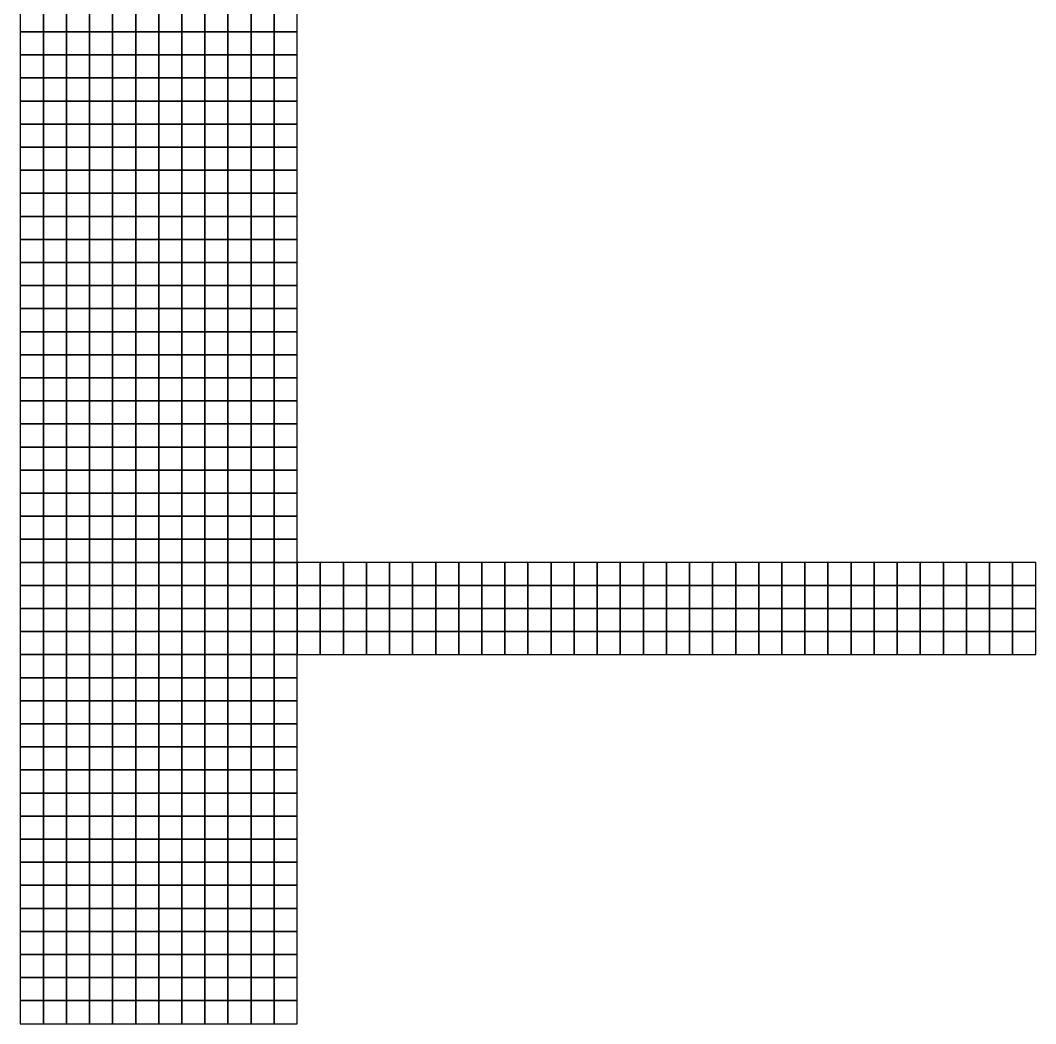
# Model space of a CAD drawing. Header units: millimetres. Extents: x -1003406 to 3312184, y 81337 to 716393.
# Drawn here: x 1323210 to 1345210, y 176213 to 197963 of the extents above; entities that cross this region are included whole.
import ezdxf

# ---------------------------------------------------------------- set-up
doc = ezdxf.new("R2010")
doc.units = ezdxf.units.MM
doc.header["$LTSCALE"] = 10
doc.layers.add('W-FLOAT_BOWL浮筒', color=253, linetype='CONTINUOUS')

# ---------------------------------------------------------------- blocks, each defined once
blk = doc.blocks.new('*U522')
at = {"layer": 'W-FLOAT_BOWL浮筒'}
blk.add_lwpolyline([(-250, -250), (250, -250), (250, 250), (-250, 250)], close=True, dxfattribs=at)
blk = doc.blocks.new('*U518')
at = {"layer": 'W-FLOAT_BOWL浮筒'}
blk.add_lwpolyline([(-250, -250), (250, -250), (250, 250), (-250, 250)], close=True, dxfattribs=at)

msp = doc.modelspace()

# ---------------------------------------------------------------- block references
at = {"layer": 'W-FLOAT_BOWL浮筒', "color": 0, "linetype": 'ByBlock', "lineweight": -2, "transparency": 16777216}
for name, p in [('*U518', (1323459.7, 197963.2)), ('*U518', (1323959.7, 197963.2)), ('*U518', (1324459.7, 197963.2)), ('*U518', (1324959.7, 197963.2)), ('*U518', (1325459.7, 197963.2)), ('*U518', (1325959.7, 197963.2)), ('*U518', (1326459.7, 197963.2)), ('*U518', (1326959.7, 197963.2)), ('*U518', (1327459.7, 197963.2)), ('*U518', (1327959.7, 197963.2)), ('*U518', (1328459.7, 197963.2)), ('*U518', (1328959.7, 197963.2)), ('*U518', (1323459.7, 197463.2)), ('*U518', (1323959.7, 197463.2)), ('*U518', (1324459.7, 197463.2)), ('*U518', (1324959.7, 197463.2)), ('*U518', (1325459.7, 197463.2)), ('*U518', (1325959.7, 197463.2)), ('*U518', (1326459.7, 197463.2)), ('*U518', (1326959.7, 197463.2)), ('*U518', (1327459.7, 197463.2)), ('*U518', (1327959.7, 197463.2)), ('*U518', (1328459.7, 197463.2)), ('*U518', (1328959.7, 197463.2)), ('*U518', (1323459.7, 196963.2)), ('*U518', (1323959.7, 196963.2)), ('*U518', (1324459.7, 196963.2)), ('*U518', (1324959.7, 196963.2)), ('*U518', (1325459.7, 196963.2)), ('*U518', (1325959.7, 196963.2)), ('*U518', (1326459.7, 196963.2)), ('*U518', (1326959.7, 196963.2)), ('*U518', (1327459.7, 196963.2)), ('*U518', (1327959.7, 196963.2)), ('*U518', (1328459.7, 196963.2)), ('*U518', (1328959.7, 196963.2)), ('*U518', (1323459.7, 196463.2)), ('*U518', (1323959.7, 196463.2)), ('*U518', (1324459.7, 196463.2)), ('*U518', (1324959.7, 196463.2)), ('*U518', (1325459.7, 196463.2)), ('*U518', (1325959.7, 196463.2)), ('*U518', (1326459.7, 196463.2)), ('*U518', (1326959.7, 196463.2)), ('*U518', (1327459.7, 196463.2)), ('*U518', (1327959.7, 196463.2)), ('*U518', (1328459.7, 196463.2)), ('*U518', (1328959.7, 196463.2)), ('*U518', (1323459.7, 195963.2)), ('*U518', (1323959.7, 195963.2)), ('*U518', (1324459.7, 195963.2)), ('*U518', (1324959.7, 195963.2)), ('*U518', (1325459.7, 195963.2)), ('*U518', (1325959.7, 195963.2)), ('*U518', (1326459.7, 195963.2)), ('*U518', (1326959.7, 195963.2)), ('*U518', (1327459.7, 195963.2)), ('*U518', (1327959.7, 195963.2)), ('*U518', (1328459.7, 195963.2)), ('*U518', (1328959.7, 195963.2)), ('*U518', (1323459.7, 195463.2)), ('*U518', (1323959.7, 195463.2)), ('*U518', (1324459.7, 195463.2)), ('*U518', (1324959.7, 195463.2)), ('*U518', (1325459.7, 195463.2)), ('*U518', (1325959.7, 195463.2)), ('*U518', (1326459.7, 195463.2)), ('*U518', (1326959.7, 195463.2)), ('*U518', (1327459.7, 195463.2)), ('*U518', (1327959.7, 195463.2)), ('*U518', (1328459.7, 195463.2)), ('*U518', (1328959.7, 195463.2)), ('*U518', (1323459.7, 194963.2)), ('*U518', (1323959.7, 194963.2)), ('*U518', (1324459.7, 194963.2)), ('*U518', (1324959.7, 194963.2)), ('*U518', (1325459.7, 194963.2)), ('*U518', (1325959.7, 194963.2)), ('*U518', (1326459.7, 194963.2)), ('*U518', (1326959.7, 194963.2)), ('*U518', (1327459.7, 194963.2)), ('*U518', (1327959.7, 194963.2)), ('*U518', (1328459.7, 194963.2)), ('*U518', (1328959.7, 194963.2)), ('*U518', (1323459.7, 194463.2)), ('*U518', (1323959.7, 194463.2)), ('*U518', (1324459.7, 194463.2)), ('*U518', (1324959.7, 194463.2)), ('*U518', (1325459.7, 194463.2)), ('*U518', (1325959.7, 194463.2)), ('*U518', (1326459.7, 194463.2)), ('*U518', (1326959.7, 194463.2)), ('*U518', (1327459.7, 194463.2)), ('*U518', (1327959.7, 194463.2)), ('*U518', (1328459.7, 194463.2)), ('*U518', (1328959.7, 194463.2)), ('*U518', (1323459.7, 193963.2)), ('*U518', (1323959.7, 193963.2)), ('*U518', (1324459.7, 193963.2)), ('*U518', (1324959.7, 193963.2)), ('*U518', (1325459.7, 193963.2)), ('*U518', (1325959.7, 193963.2)), ('*U518', (1326459.7, 193963.2)), ('*U518', (1326959.7, 193963.2)), ('*U518', (1327459.7, 193963.2)), ('*U518', (1327959.7, 193963.2)), ('*U518', (1328459.7, 193963.2)), ('*U518', (1328959.7, 193963.2)), ('*U518', (1323459.7, 193463.2)), ('*U518', (1323959.7, 193463.2)), ('*U518', (1324459.7, 193463.2)), ('*U518', (1324959.7, 193463.2)), ('*U518', (1325459.7, 193463.2)), ('*U518', (1325959.7, 193463.2)), ('*U518', (1326459.7, 193463.2)), ('*U518', (1326959.7, 193463.2)), ('*U518', (1327459.7, 193463.2)), ('*U518', (1327959.7, 193463.2)), ('*U518', (1328459.7, 193463.2)), ('*U518', (1328959.7, 193463.2)), ('*U518', (1323459.7, 192963.2)), ('*U518', (1323959.7, 192963.2)), ('*U518', (1324459.7, 192963.2)), ('*U518', (1324959.7, 192963.2)), ('*U518', (1325459.7, 192963.2)), ('*U518', (1325959.7, 192963.2)), ('*U518', (1326459.7, 192963.2)), ('*U518', (1326959.7, 192963.2)), ('*U518', (1327459.7, 192963.2)), ('*U518', (1327959.7, 192963.2)), ('*U518', (1328459.7, 192963.2)), ('*U518', (1328959.7, 192963.2)), ('*U518', (1323459.7, 192463.2)), ('*U518', (1323959.7, 192463.2)), ('*U518', (1324459.7, 192463.2)), ('*U518', (1324959.7, 192463.2)), ('*U518', (1325459.7, 192463.2)), ('*U518', (1325959.7, 192463.2)), ('*U518', (1326459.7, 192463.2)), ('*U518', (1326959.7, 192463.2)), ('*U518', (1327459.7, 192463.2)), ('*U518', (1327959.7, 192463.2)), ('*U518', (1328459.7, 192463.2)), ('*U518', (1328959.7, 192463.2)), ('*U518', (1323459.7, 191963.2)), ('*U518', (1323959.7, 191963.2)), ('*U518', (1324459.7, 191963.2)), ('*U518', (1324959.7, 191963.2)), ('*U518', (1325459.7, 191963.2)), ('*U518', (1325959.7, 191963.2)), ('*U518', (1326459.7, 191963.2)), ('*U518', (1326959.7, 191963.2)), ('*U518', (1327459.7, 191963.2)), ('*U518', (1327959.7, 191963.2)), ('*U518', (1328459.7, 191963.2)), ('*U518', (1328959.7, 191963.2)), ('*U518', (1323459.7, 191463.2)), ('*U518', (1323959.7, 191463.2)), ('*U518', (1324459.7, 191463.2)), ('*U518', (1324959.7, 191463.2)), ('*U518', (1325459.7, 191463.2)), ('*U518', (1325959.7, 191463.2)), ('*U518', (1326459.7, 191463.2)), ('*U518', (1326959.7, 191463.2)), ('*U518', (1327459.7, 191463.2)), ('*U518', (1327959.7, 191463.2)), ('*U518', (1328459.7, 191463.2)), ('*U518', (1328959.7, 191463.2)), ('*U518', (1323459.7, 190963.2)), ('*U518', (1323959.7, 190963.2)), ('*U518', (1324459.7, 190963.2)), ('*U518', (1324959.7, 190963.2)), ('*U518', (1325459.7, 190963.2)), ('*U518', (1325959.7, 190963.2)), ('*U518', (1326459.7, 190963.2)), ('*U518', (1326959.7, 190963.2)), ('*U518', (1327459.7, 190963.2)), ('*U518', (1327959.7, 190963.2)), ('*U518', (1328459.7, 190963.2)), ('*U518', (1328959.7, 190963.2)), ('*U518', (1323459.7, 190463.2)), ('*U518', (1323959.7, 190463.2)), ('*U518', (1324459.7, 190463.2)), ('*U518', (1324959.7, 190463.2)), ('*U518', (1325459.7, 190463.2)), ('*U518', (1325959.7, 190463.2)), ('*U518', (1326459.7, 190463.2)), ('*U518', (1326959.7, 190463.2)), ('*U518', (1327459.7, 190463.2)), ('*U518', (1327959.7, 190463.2)), ('*U518', (1328459.7, 190463.2)), ('*U518', (1328959.7, 190463.2)), ('*U518', (1323459.7, 189963.2)), ('*U518', (1323959.7, 189963.2)), ('*U518', (1324459.7, 189963.2)), ('*U518', (1324959.7, 189963.2)), ('*U518', (1325459.7, 189963.2)), ('*U518', (1325959.7, 189963.2)), ('*U518', (1326459.7, 189963.2)), ('*U518', (1326959.7, 189963.2)), ('*U518', (1327459.7, 189963.2)), ('*U518', (1327959.7, 189963.2)), ('*U518', (1328459.7, 189963.2)), ('*U518', (1328959.7, 189963.2)), ('*U518', (1323459.7, 189463.2)), ('*U518', (1323959.7, 189463.2)), ('*U518', (1324459.7, 189463.2)), ('*U518', (1324959.7, 189463.2)), ('*U518', (1325459.7, 189463.2)), ('*U518', (1325959.7, 189463.2)), ('*U518', (1326459.7, 189463.2)), ('*U518', (1326959.7, 189463.2)), ('*U518', (1327459.7, 189463.2)), ('*U518', (1327959.7, 189463.2)), ('*U518', (1328459.7, 189463.2)), ('*U518', (1328959.7, 189463.2)), ('*U518', (1323459.7, 188963.2)), ('*U518', (1323959.7, 188963.2)), ('*U518', (1324459.7, 188963.2)), ('*U518', (1324959.7, 188963.2)), ('*U518', (1325459.7, 188963.2)), ('*U518', (1325959.7, 188963.2)), ('*U518', (1326459.7, 188963.2)), ('*U518', (1326959.7, 188963.2)), ('*U518', (1327459.7, 188963.2)), ('*U518', (1327959.7, 188963.2)), ('*U518', (1328459.7, 188963.2)), ('*U518', (1328959.7, 188963.2)), ('*U518', (1323459.7, 188463.2)), ('*U518', (1323959.7, 188463.2)), ('*U518', (1324459.7, 188463.2)), ('*U518', (1324959.7, 188463.2)), ('*U518', (1325459.7, 188463.2)), ('*U518', (1325959.7, 188463.2)), ('*U518', (1326459.7, 188463.2)), ('*U518', (1326959.7, 188463.2)), ('*U518', (1327459.7, 188463.2)), ('*U518', (1327959.7, 188463.2)), ('*U518', (1328459.7, 188463.2)), ('*U518', (1328959.7, 188463.2)), ('*U518', (1323459.7, 187963.2)), ('*U518', (1323959.7, 187963.2)), ('*U518', (1324459.7, 187963.2)), ('*U518', (1324959.7, 187963.2)), ('*U518', (1325459.7, 187963.2)), ('*U518', (1325959.7, 187963.2)), ('*U518', (1326459.7, 187963.2)), ('*U518', (1326959.7, 187963.2)), ('*U518', (1327459.7, 187963.2)), ('*U518', (1327959.7, 187963.2)), ('*U518', (1328459.7, 187963.2)), ('*U518', (1328959.7, 187963.2)), ('*U518', (1323459.7, 187463.2)), ('*U518', (1323959.7, 187463.2)), ('*U518', (1324459.7, 187463.2)), ('*U518', (1324959.7, 187463.2)), ('*U518', (1325459.7, 187463.2)), ('*U518', (1325959.7, 187463.2)), ('*U518', (1326459.7, 187463.2)), ('*U518', (1326959.7, 187463.2)), ('*U518', (1327459.7, 187463.2)), ('*U518', (1327959.7, 187463.2)), ('*U518', (1328459.7, 187463.2)), ('*U518', (1328959.7, 187463.2)), ('*U518', (1323459.7, 186963.2)), ('*U518', (1323959.7, 186963.2)), ('*U518', (1324459.7, 186963.2)), ('*U518', (1324959.7, 186963.2)), ('*U518', (1325459.7, 186963.2)), ('*U518', (1325959.7, 186963.2)), ('*U518', (1326459.7, 186963.2)), ('*U518', (1326959.7, 186963.2)), ('*U518', (1327459.7, 186963.2)), ('*U518', (1327959.7, 186963.2)), ('*U518', (1328459.7, 186963.2)), ('*U518', (1328959.7, 186963.2)), ('*U518', (1323459.7, 186463.2)), ('*U518', (1323959.7, 186463.2)), ('*U518', (1324459.7, 186463.2)), ('*U518', (1324959.7, 186463.2)), ('*U518', (1325459.7, 186463.2)), ('*U518', (1325959.7, 186463.2)), ('*U518', (1326459.7, 186463.2)), ('*U518', (1326959.7, 186463.2)), ('*U518', (1327459.7, 186463.2)), ('*U518', (1327959.7, 186463.2)), ('*U518', (1328459.7, 186463.2)), ('*U518', (1328959.7, 186463.2)), ('*U518', (1323459.7, 185963.2)), ('*U518', (1323959.7, 185963.2)), ('*U518', (1324459.7, 185963.2)), ('*U518', (1324959.7, 185963.2)), ('*U518', (1325459.7, 185963.2)), ('*U518', (1325959.7, 185963.2)), ('*U518', (1326459.7, 185963.2)), ('*U518', (1326959.7, 185963.2)), ('*U518', (1327459.7, 185963.2)), ('*U518', (1327959.7, 185963.2)), ('*U518', (1328459.7, 185963.2)), ('*U518', (1328959.7, 185963.2)), ('*U522', (1329459.7, 185963.2)), ('*U522', (1329959.7, 185963.2)), ('*U522', (1330459.7, 185963.2)), ('*U522', (1330959.7, 185963.2)), ('*U522', (1331459.7, 185963.2)), ('*U522', (1331959.7, 185963.2)), ('*U522', (1332459.7, 185963.2)), ('*U522', (1332959.7, 185963.2)), ('*U522', (1333459.7, 185963.2)), ('*U522', (1333959.7, 185963.2)), ('*U522', (1334459.7, 185963.2)), ('*U522', (1334959.7, 185963.2)), ('*U522', (1335459.7, 185963.2)), ('*U522', (1335959.7, 185963.2)), ('*U522', (1336459.7, 185963.2)), ('*U522', (1336959.7, 185963.2)), ('*U522', (1337459.7, 185963.2)), ('*U522', (1337959.7, 185963.2)), ('*U522', (1338459.7, 185963.2)), ('*U522', (1338959.7, 185963.2)), ('*U522', (1339459.7, 185963.2)), ('*U522', (1339959.7, 185963.2)), ('*U522', (1340459.7, 185963.2)), ('*U522', (1340959.7, 185963.2)), ('*U522', (1341459.7, 185963.2)), ('*U522', (1341959.7, 185963.2)), ('*U522', (1342459.7, 185963.2)), ('*U522', (1342959.7, 185963.2)), ('*U522', (1343459.7, 185963.2)), ('*U522', (1343959.7, 185963.2)), ('*U522', (1344459.7, 185963.2)), ('*U522', (1344959.7, 185963.2)), ('*U518', (1323459.7, 185463.2)), ('*U518', (1323959.7, 185463.2)), ('*U518', (1324459.7, 185463.2)), ('*U518', (1324959.7, 185463.2)), ('*U518', (1325459.7, 185463.2)), ('*U518', (1325959.7, 185463.2)), ('*U518', (1326459.7, 185463.2)), ('*U518', (1326959.7, 185463.2)), ('*U518', (1327459.7, 185463.2)), ('*U518', (1327959.7, 185463.2)), ('*U518', (1328459.7, 185463.2)), ('*U518', (1328959.7, 185463.2)), ('*U522', (1329459.7, 185463.2)), ('*U522', (1329959.7, 185463.2)), ('*U522', (1330459.7, 185463.2)), ('*U522', (1330959.7, 185463.2)), ('*U522', (1331459.7, 185463.2)), ('*U522', (1331959.7, 185463.2)), ('*U522', (1332459.7, 185463.2)), ('*U522', (1332959.7, 185463.2)), ('*U522', (1333459.7, 185463.2)), ('*U522', (1333959.7, 185463.2)), ('*U522', (1334459.7, 185463.2)), ('*U522', (1334959.7, 185463.2)), ('*U522', (1335459.7, 185463.2)), ('*U522', (1335959.7, 185463.2)), ('*U522', (1336459.7, 185463.2)), ('*U522', (1336959.7, 185463.2)), ('*U522', (1337459.7, 185463.2)), ('*U522', (1337959.7, 185463.2)), ('*U522', (1338459.7, 185463.2)), ('*U522', (1338959.7, 185463.2)), ('*U522', (1339459.7, 185463.2)), ('*U522', (1339959.7, 185463.2)), ('*U522', (1340459.7, 185463.2)), ('*U522', (1340959.7, 185463.2)), ('*U522', (1341459.7, 185463.2)), ('*U522', (1341959.7, 185463.2)), ('*U522', (1342459.7, 185463.2)), ('*U522', (1342959.7, 185463.2)), ('*U522', (1343459.7, 185463.2)), ('*U522', (1343959.7, 185463.2)), ('*U522', (1344459.7, 185463.2)), ('*U522', (1344959.7, 185463.2)), ('*U518', (1323459.7, 184963.2)), ('*U518', (1323959.7, 184963.2)), ('*U518', (1324459.7, 184963.2)), ('*U518', (1324959.7, 184963.2)), ('*U518', (1325459.7, 184963.2)), ('*U518', (1325959.7, 184963.2)), ('*U518', (1326459.7, 184963.2)), ('*U518', (1326959.7, 184963.2)), ('*U518', (1327459.7, 184963.2)), ('*U518', (1327959.7, 184963.2)), ('*U518', (1328459.7, 184963.2)), ('*U518', (1328959.7, 184963.2)), ('*U522', (1329459.7, 184963.2)), ('*U522', (1329959.7, 184963.2)), ('*U522', (1330459.7, 184963.2)), ('*U522', (1330959.7, 184963.2)), ('*U522', (1331459.7, 184963.2)), ('*U522', (1331959.7, 184963.2)), ('*U522', (1332459.7, 184963.2)), ('*U522', (1332959.7, 184963.2)), ('*U522', (1333459.7, 184963.2)), ('*U522', (1333959.7, 184963.2)), ('*U522', (1334459.7, 184963.2)), ('*U522', (1334959.7, 184963.2)), ('*U522', (1335459.7, 184963.2)), ('*U522', (1335959.7, 184963.2)), ('*U522', (1336459.7, 184963.2)), ('*U522', (1336959.7, 184963.2)), ('*U522', (1337459.7, 184963.2)), ('*U522', (1337959.7, 184963.2)), ('*U522', (1338459.7, 184963.2)), ('*U522', (1338959.7, 184963.2)), ('*U522', (1339459.7, 184963.2)), ('*U522', (1339959.7, 184963.2)), ('*U522', (1340459.7, 184963.2)), ('*U522', (1340959.7, 184963.2)), ('*U522', (1341459.7, 184963.2)), ('*U522', (1341959.7, 184963.2)), ('*U522', (1342459.7, 184963.2)), ('*U522', (1342959.7, 184963.2)), ('*U522', (1343459.7, 184963.2)), ('*U522', (1343959.7, 184963.2)), ('*U522', (1344459.7, 184963.2)), ('*U522', (1344959.7, 184963.2)), ('*U518', (1323459.7, 184463.2)), ('*U518', (1323959.7, 184463.2)), ('*U518', (1324459.7, 184463.2)), ('*U518', (1324959.7, 184463.2)), ('*U518', (1325459.7, 184463.2)), ('*U518', (1325959.7, 184463.2)), ('*U518', (1326459.7, 184463.2)), ('*U518', (1326959.7, 184463.2)), ('*U518', (1327459.7, 184463.2)), ('*U518', (1327959.7, 184463.2)), ('*U518', (1328459.7, 184463.2)), ('*U518', (1328959.7, 184463.2)), ('*U522', (1329459.7, 184463.2)), ('*U522', (1329959.7, 184463.2)), ('*U522', (1330459.7, 184463.2)), ('*U522', (1330959.7, 184463.2)), ('*U522', (1331459.7, 184463.2)), ('*U522', (1331959.7, 184463.2)), ('*U522', (1332459.7, 184463.2)), ('*U522', (1332959.7, 184463.2)), ('*U522', (1333459.7, 184463.2)), ('*U522', (1333959.7, 184463.2)), ('*U522', (1334459.7, 184463.2)), ('*U522', (1334959.7, 184463.2)), ('*U522', (1335459.7, 184463.2)), ('*U522', (1335959.7, 184463.2)), ('*U522', (1336459.7, 184463.2)), ('*U522', (1336959.7, 184463.2)), ('*U522', (1337459.7, 184463.2)), ('*U522', (1337959.7, 184463.2)), ('*U522', (1338459.7, 184463.2)), ('*U522', (1338959.7, 184463.2)), ('*U522', (1339459.7, 184463.2)), ('*U522', (1339959.7, 184463.2)), ('*U522', (1340459.7, 184463.2)), ('*U522', (1340959.7, 184463.2)), ('*U522', (1341459.7, 184463.2)), ('*U522', (1341959.7, 184463.2)), ('*U522', (1342459.7, 184463.2)), ('*U522', (1342959.7, 184463.2)), ('*U522', (1343459.7, 184463.2)), ('*U522', (1343959.7, 184463.2)), ('*U522', (1344459.7, 184463.2)), ('*U522', (1344959.7, 184463.2)), ('*U518', (1323459.7, 183963.2)), ('*U518', (1323959.7, 183963.2)), ('*U518', (1324459.7, 183963.2)), ('*U518', (1324959.7, 183963.2)), ('*U518', (1325459.7, 183963.2)), ('*U518', (1325959.7, 183963.2)), ('*U518', (1326459.7, 183963.2)), ('*U518', (1326959.7, 183963.2)), ('*U518', (1327459.7, 183963.2)), ('*U518', (1327959.7, 183963.2)), ('*U518', (1328459.7, 183963.2)), ('*U518', (1328959.7, 183963.2)), ('*U518', (1323459.7, 183463.2)), ('*U518', (1323959.7, 183463.2)), ('*U518', (1324459.7, 183463.2)), ('*U518', (1324959.7, 183463.2)), ('*U518', (1325459.7, 183463.2)), ('*U518', (1325959.7, 183463.2)), ('*U518', (1326459.7, 183463.2)), ('*U518', (1326959.7, 183463.2)), ('*U518', (1327459.7, 183463.2)), ('*U518', (1327959.7, 183463.2)), ('*U518', (1328459.7, 183463.2)), ('*U518', (1328959.7, 183463.2)), ('*U518', (1323459.7, 182963.2)), ('*U518', (1323959.7, 182963.2)), ('*U518', (1324459.7, 182963.2)), ('*U518', (1324959.7, 182963.2)), ('*U518', (1325459.7, 182963.2)), ('*U518', (1325959.7, 182963.2)), ('*U518', (1326459.7, 182963.2)), ('*U518', (1326959.7, 182963.2)), ('*U518', (1327459.7, 182963.2)), ('*U518', (1327959.7, 182963.2)), ('*U518', (1328459.7, 182963.2)), ('*U518', (1328959.7, 182963.2)), ('*U518', (1323459.7, 182463.2)), ('*U518', (1323959.7, 182463.2)), ('*U518', (1324459.7, 182463.2)), ('*U518', (1324959.7, 182463.2)), ('*U518', (1325459.7, 182463.2)), ('*U518', (1325959.7, 182463.2)), ('*U518', (1326459.7, 182463.2)), ('*U518', (1326959.7, 182463.2)), ('*U518', (1327459.7, 182463.2)), ('*U518', (1327959.7, 182463.2)), ('*U518', (1328459.7, 182463.2)), ('*U518', (1328959.7, 182463.2)), ('*U518', (1323459.7, 181963.2)), ('*U518', (1323959.7, 181963.2)), ('*U518', (1324459.7, 181963.2)), ('*U518', (1324959.7, 181963.2)), ('*U518', (1325459.7, 181963.2)), ('*U518', (1325959.7, 181963.2)), ('*U518', (1326459.7, 181963.2)), ('*U518', (1326959.7, 181963.2)), ('*U518', (1327459.7, 181963.2)), ('*U518', (1327959.7, 181963.2)), ('*U518', (1328459.7, 181963.2)), ('*U518', (1328959.7, 181963.2)), ('*U518', (1323459.7, 181463.2)), ('*U518', (1323959.7, 181463.2)), ('*U518', (1324459.7, 181463.2)), ('*U518', (1324959.7, 181463.2)), ('*U518', (1325459.7, 181463.2)), ('*U518', (1325959.7, 181463.2)), ('*U518', (1326459.7, 181463.2)), ('*U518', (1326959.7, 181463.2)), ('*U518', (1327459.7, 181463.2)), ('*U518', (1327959.7, 181463.2)), ('*U518', (1328459.7, 181463.2)), ('*U518', (1328959.7, 181463.2)), ('*U518', (1323459.7, 180963.2)), ('*U518', (1323959.7, 180963.2)), ('*U518', (1324459.7, 180963.2)), ('*U518', (1324959.7, 180963.2)), ('*U518', (1325459.7, 180963.2)), ('*U518', (1325959.7, 180963.2)), ('*U518', (1326459.7, 180963.2)), ('*U518', (1326959.7, 180963.2)), ('*U518', (1327459.7, 180963.2)), ('*U518', (1327959.7, 180963.2)), ('*U518', (1328459.7, 180963.2)), ('*U518', (1328959.7, 180963.2)), ('*U518', (1323459.7, 180463.2)), ('*U518', (1323959.7, 180463.2)), ('*U518', (1324459.7, 180463.2)), ('*U518', (1324959.7, 180463.2)), ('*U518', (1325459.7, 180463.2)), ('*U518', (1325959.7, 180463.2)), ('*U518', (1326459.7, 180463.2)), ('*U518', (1326959.7, 180463.2)), ('*U518', (1327459.7, 180463.2)), ('*U518', (1327959.7, 180463.2)), ('*U518', (1328459.7, 180463.2)), ('*U518', (1328959.7, 180463.2)), ('*U518', (1323459.7, 179963.2)), ('*U518', (1323959.7, 179963.2)), ('*U518', (1324459.7, 179963.2)), ('*U518', (1324959.7, 179963.2)), ('*U518', (1325459.7, 179963.2)), ('*U518', (1325959.7, 179963.2)), ('*U518', (1326459.7, 179963.2)), ('*U518', (1326959.7, 179963.2)), ('*U518', (1327459.7, 179963.2)), ('*U518', (1327959.7, 179963.2)), ('*U518', (1328459.7, 179963.2)), ('*U518', (1328959.7, 179963.2)), ('*U518', (1323459.7, 179463.2)), ('*U518', (1323959.7, 179463.2)), ('*U518', (1324459.7, 179463.2)), ('*U518', (1324959.7, 179463.2)), ('*U518', (1325459.7, 179463.2)), ('*U518', (1325959.7, 179463.2)), ('*U518', (1326459.7, 179463.2)), ('*U518', (1326959.7, 179463.2)), ('*U518', (1327459.7, 179463.2)), ('*U518', (1327959.7, 179463.2)), ('*U518', (1328459.7, 179463.2)), ('*U518', (1328959.7, 179463.2)), ('*U518', (1323459.7, 178963.2)), ('*U518', (1323959.7, 178963.2)), ('*U518', (1324459.7, 178963.2)), ('*U518', (1324959.7, 178963.2)), ('*U518', (1325459.7, 178963.2)), ('*U518', (1325959.7, 178963.2)), ('*U518', (1326459.7, 178963.2)), ('*U518', (1326959.7, 178963.2)), ('*U518', (1327459.7, 178963.2)), ('*U518', (1327959.7, 178963.2)), ('*U518', (1328459.7, 178963.2)), ('*U518', (1328959.7, 178963.2)), ('*U518', (1323459.7, 178463.2)), ('*U518', (1323959.7, 178463.2)), ('*U518', (1324459.7, 178463.2)), ('*U518', (1324959.7, 178463.2)), ('*U518', (1325459.7, 178463.2)), ('*U518', (1325959.7, 178463.2)), ('*U518', (1326459.7, 178463.2)), ('*U518', (1326959.7, 178463.2)), ('*U518', (1327459.7, 178463.2)), ('*U518', (1327959.7, 178463.2)), ('*U518', (1328459.7, 178463.2)), ('*U518', (1328959.7, 178463.2)), ('*U518', (1323459.7, 177963.2)), ('*U518', (1323959.7, 177963.2)), ('*U518', (1324459.7, 177963.2)), ('*U518', (1324959.7, 177963.2)), ('*U518', (1325459.7, 177963.2)), ('*U518', (1325959.7, 177963.2)), ('*U518', (1326459.7, 177963.2)), ('*U518', (1326959.7, 177963.2)), ('*U518', (1327459.7, 177963.2)), ('*U518', (1327959.7, 177963.2)), ('*U518', (1328459.7, 177963.2)), ('*U518', (1328959.7, 177963.2)), ('*U518', (1323459.7, 177463.2)), ('*U518', (1323959.7, 177463.2)), ('*U518', (1324459.7, 177463.2)), ('*U518', (1324959.7, 177463.2)), ('*U518', (1325459.7, 177463.2)), ('*U518', (1325959.7, 177463.2)), ('*U518', (1326459.7, 177463.2)), ('*U518', (1326959.7, 177463.2)), ('*U518', (1327459.7, 177463.2)), ('*U518', (1327959.7, 177463.2)), ('*U518', (1328459.7, 177463.2)), ('*U518', (1328959.7, 177463.2)), ('*U518', (1323459.7, 176963.2)), ('*U518', (1323959.7, 176963.2)), ('*U518', (1324459.7, 176963.2)), ('*U518', (1324959.7, 176963.2)), ('*U518', (1325459.7, 176963.2)), ('*U518', (1325959.7, 176963.2)), ('*U518', (1326459.7, 176963.2)), ('*U518', (1326959.7, 176963.2)), ('*U518', (1327459.7, 176963.2)), ('*U518', (1327959.7, 176963.2)), ('*U518', (1328459.7, 176963.2)), ('*U518', (1328959.7, 176963.2)), ('*U518', (1323459.7, 176463.2)), ('*U518', (1323959.7, 176463.2)), ('*U518', (1324459.7, 176463.2)), ('*U518', (1324959.7, 176463.2)), ('*U518', (1325459.7, 176463.2)), ('*U518', (1325959.7, 176463.2)), ('*U518', (1326459.7, 176463.2)), ('*U518', (1326959.7, 176463.2)), ('*U518', (1327459.7, 176463.2)), ('*U518', (1327959.7, 176463.2)), ('*U518', (1328459.7, 176463.2)), ('*U518', (1328959.7, 176463.2))]:
    msp.add_blockref(name, p, dxfattribs=at)

doc.saveas('drawing.dxf')
